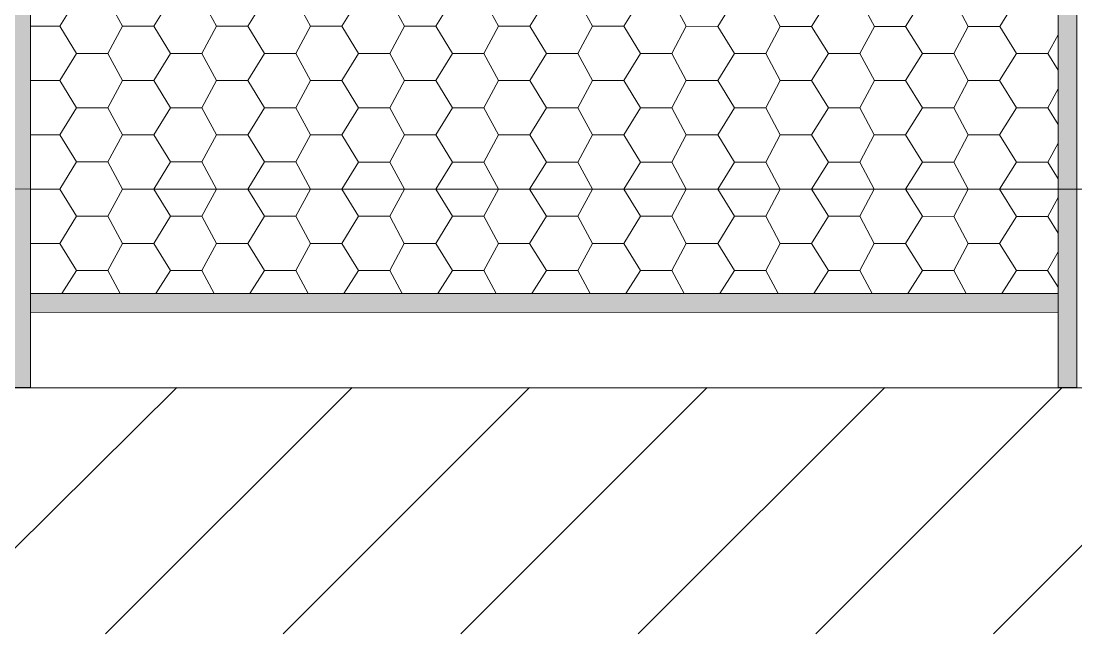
# Model space of a CAD drawing. Extents: x 3377 to 3790, y 1673 to 1846.
# Drawn here: x 3535.178 to 3537.315, y 1761.897 to 1763.139 of the extents above; entities that cross this region are included whole.
import ezdxf

# ---------------------------------------------------------------- set-up
doc = ezdxf.new("R2010")
doc.units = 0
doc.header["$LTSCALE"] = 2
for name, color, linetype, true_color in [('PDF7_0', 7, 'Continuous', 0xc6c6c6), ('PDF7_04-DETALHE', 7, 'Continuous', 0xc6c6c6), ('PDF7_13-CORTE', 7, 'Continuous', 0xe3e3e3)]:
    doc.layers.add(name, color=color, linetype=linetype, true_color=true_color)
doc.layers.add('PDF7_07-HACHURIADO', color=7, linetype='Continuous')

msp = doc.modelspace()

# ---------------------------------------------------------------- linework, layer by layer
at = {"layer": 'PDF7_0', "color": 7, "lineweight": 0}
for points in [[(3535.1588, 1764.4949), (3535.1968, 1764.4949), (3535.1967, 1762.3961), (3535.1586, 1762.3961)], [(3535.1967, 1762.3961), (3535.1968, 1764.4949)], [(3537.2787, 1764.4948), (3537.3168, 1764.4948), (3537.3167, 1762.3959), (3537.2786, 1762.396)], [(3537.2786, 1762.5864), (3537.2786, 1762.5483), (3535.1967, 1762.5484), (3535.1967, 1762.5865)]]:
    msp.add_lwpolyline(points, close=True, dxfattribs=at)
msp.add_lwpolyline([(3537.2787, 1764.4948), (3537.2786, 1762.396)], dxfattribs=at)
at = {"layer": 'PDF7_0', "lineweight": 0}
for points in [[(3535.256, 1763.1281), (3535.2898, 1763.1831)], [(3535.3533, 1763.1831), (3535.3829, 1763.1281), (3535.4464, 1763.1281), (3535.4803, 1763.1831)], [(3535.5437, 1763.1831), (3535.5733, 1763.1281), (3535.6368, 1763.1281), (3535.6707, 1763.1831)], [(3535.7341, 1763.1831), (3535.7638, 1763.1281), (3535.8272, 1763.1281), (3535.8611, 1763.1831)], [(3535.9246, 1763.1831), (3535.9542, 1763.1281), (3536.0177, 1763.1281), (3536.0515, 1763.1831)], [(3536.115, 1763.1831), (3536.1446, 1763.1281), (3536.2081, 1763.1281), (3536.2419, 1763.1831)], [(3536.3054, 1763.1831), (3536.335, 1763.1281), (3536.3985, 1763.1281), (3536.4323, 1763.1831)], [(3536.4958, 1763.1831), (3536.5254, 1763.1281), (3536.5889, 1763.128), (3536.6228, 1763.1831)], [(3536.6862, 1763.183), (3536.7158, 1763.128), (3536.7793, 1763.128), (3536.8132, 1763.183)], [(3536.8766, 1763.183), (3536.9063, 1763.128), (3536.9697, 1763.128), (3537.0036, 1763.183)], [(3537.0671, 1763.183), (3537.0967, 1763.128), (3537.1602, 1763.128), (3537.194, 1763.183)], [(3535.1967, 1763.1281), (3535.256, 1763.1281), (3535.2898, 1763.0731), (3535.3533, 1763.0731), (3535.3829, 1763.1281)], [(3535.4464, 1763.1281), (3535.4802, 1763.0731), (3535.5437, 1763.0731), (3535.5733, 1763.1281)], [(3535.6368, 1763.1281), (3535.6707, 1763.0731), (3535.7341, 1763.0731), (3535.7638, 1763.1281)], [(3535.8272, 1763.1281), (3535.8611, 1763.0731), (3535.9246, 1763.0731), (3535.9542, 1763.1281)], [(3536.0177, 1763.1281), (3536.0515, 1763.0731), (3536.115, 1763.0731), (3536.1446, 1763.1281)], [(3536.2081, 1763.1281), (3536.2419, 1763.0731), (3536.3054, 1763.0731), (3536.335, 1763.1281)], [(3536.3985, 1763.1281), (3536.4323, 1763.073), (3536.4958, 1763.073), (3536.5254, 1763.1281)], [(3536.5889, 1763.128), (3536.6228, 1763.073), (3536.6862, 1763.073), (3536.7158, 1763.128)], [(3536.7793, 1763.128), (3536.8132, 1763.073), (3536.8766, 1763.073), (3536.9063, 1763.128)], [(3536.9697, 1763.128), (3537.0036, 1763.073), (3537.0671, 1763.073), (3537.0967, 1763.128)], [(3537.1602, 1763.128), (3537.194, 1763.073), (3537.2575, 1763.073), (3537.2786, 1763.0391)], [(3537.2575, 1763.073), (3537.2786, 1763.1111)], [(3535.256, 1763.0181), (3535.2898, 1763.0731)], [(3535.3533, 1763.0731), (3535.3829, 1763.0181), (3535.4464, 1763.0181), (3535.4802, 1763.0731)], [(3535.5437, 1763.0731), (3535.5733, 1763.0181), (3535.6368, 1763.0181), (3535.6707, 1763.0731)], [(3535.7341, 1763.0731), (3535.7638, 1763.0181), (3535.8272, 1763.0181), (3535.8611, 1763.0731)], [(3535.9246, 1763.0731), (3535.9542, 1763.0181), (3536.0176, 1763.0181), (3536.0515, 1763.0731)], [(3536.115, 1763.0731), (3536.1446, 1763.0181), (3536.2081, 1763.0181), (3536.2419, 1763.0731)], [(3536.3054, 1763.0731), (3536.335, 1763.018), (3536.3985, 1763.018), (3536.4323, 1763.073)], [(3536.4958, 1763.073), (3536.5254, 1763.018), (3536.5889, 1763.018), (3536.6228, 1763.073)], [(3536.6862, 1763.073), (3536.7158, 1763.018), (3536.7793, 1763.018), (3536.8132, 1763.073)], [(3536.8766, 1763.073), (3536.9063, 1763.018), (3536.9697, 1763.018), (3537.0036, 1763.073)], [(3537.0671, 1763.073), (3537.0967, 1763.018), (3537.1601, 1763.018), (3537.194, 1763.073)], [(3535.1967, 1763.0181), (3535.256, 1763.0181), (3535.2898, 1762.9631), (3535.3533, 1762.9631), (3535.3829, 1763.0181)], [(3535.4464, 1763.0181), (3535.4802, 1762.9631), (3535.5437, 1762.9631), (3535.5733, 1763.0181)], [(3535.6368, 1763.0181), (3535.6707, 1762.9631), (3535.7341, 1762.9631), (3535.7638, 1763.0181)], [(3535.8272, 1763.0181), (3535.8611, 1762.9631), (3535.9245, 1762.9631), (3535.9542, 1763.0181)], [(3536.0176, 1763.0181), (3536.0515, 1762.9631), (3536.115, 1762.963), (3536.1446, 1763.0181)], [(3536.2081, 1763.0181), (3536.2419, 1762.963), (3536.3054, 1762.963), (3536.335, 1763.018)], [(3536.3985, 1763.018), (3536.4323, 1762.963), (3536.4958, 1762.963), (3536.5254, 1763.018)], [(3536.5889, 1763.018), (3536.6227, 1762.963), (3536.6862, 1762.963), (3536.7158, 1763.018)], [(3536.7793, 1763.018), (3536.8132, 1762.963), (3536.8766, 1762.963), (3536.9063, 1763.018)], [(3536.9697, 1763.018), (3537.0036, 1762.963), (3537.067, 1762.963), (3537.0967, 1763.018)], [(3537.1601, 1763.018), (3537.194, 1762.963), (3537.2575, 1762.963), (3537.2786, 1762.9291)], [(3537.2575, 1762.963), (3537.2786, 1763.0011)], [(3535.256, 1762.9081), (3535.2898, 1762.9631)], [(3535.3533, 1762.9631), (3535.3829, 1762.9081), (3535.4464, 1762.9081), (3535.4802, 1762.9631)], [(3535.5437, 1762.9631), (3535.5733, 1762.9081), (3535.6368, 1762.9081), (3535.6707, 1762.9631)], [(3535.7341, 1762.9631), (3535.7637, 1762.9081), (3535.8272, 1762.9081), (3535.8611, 1762.9631)], [(3535.9245, 1762.9631), (3535.9542, 1762.9081), (3536.0176, 1762.908), (3536.0515, 1762.9631)], [(3536.115, 1762.963), (3536.1446, 1762.908), (3536.2081, 1762.908), (3536.2419, 1762.963)], [(3536.3054, 1762.963), (3536.335, 1762.908), (3536.3985, 1762.908), (3536.4323, 1762.963)], [(3536.4958, 1762.963), (3536.5254, 1762.908), (3536.5889, 1762.908), (3536.6227, 1762.963)], [(3536.6862, 1762.963), (3536.7158, 1762.908), (3536.7793, 1762.908), (3536.8132, 1762.963)], [(3536.8766, 1762.963), (3536.9062, 1762.908), (3536.9697, 1762.908), (3537.0036, 1762.963)], [(3537.067, 1762.963), (3537.0967, 1762.908), (3537.1601, 1762.908), (3537.194, 1762.963)], [(3535.1967, 1762.9081), (3535.256, 1762.9081), (3535.2898, 1762.8531), (3535.3533, 1762.8531), (3535.3829, 1762.9081)], [(3535.4464, 1762.9081), (3535.4802, 1762.8531), (3535.5437, 1762.8531), (3535.5733, 1762.9081)], [(3535.6368, 1762.9081), (3535.6707, 1762.8531), (3535.7341, 1762.8531), (3535.7637, 1762.9081)], [(3535.8272, 1762.9081), (3535.8611, 1762.853), (3535.9245, 1762.853), (3535.9542, 1762.9081)], [(3536.0176, 1762.908), (3536.0515, 1762.853), (3536.115, 1762.853), (3536.1446, 1762.908)], [(3536.2081, 1762.908), (3536.2419, 1762.853), (3536.3054, 1762.853), (3536.335, 1762.908)], [(3536.3985, 1762.908), (3536.4323, 1762.853), (3536.4958, 1762.853), (3536.5254, 1762.908)], [(3536.5889, 1762.908), (3536.6227, 1762.853), (3536.6862, 1762.853), (3536.7158, 1762.908)], [(3536.7793, 1762.908), (3536.8132, 1762.853), (3536.8766, 1762.853), (3536.9062, 1762.908)], [(3536.9697, 1762.908), (3537.0036, 1762.853), (3537.067, 1762.853), (3537.0967, 1762.908)], [(3537.1601, 1762.908), (3537.194, 1762.853), (3537.2575, 1762.853), (3537.2786, 1762.8191)], [(3537.2575, 1762.853), (3537.2786, 1762.891)], [(3535.256, 1762.7981), (3535.2898, 1762.8531)], [(3535.3533, 1762.8531), (3535.3829, 1762.7981), (3535.4464, 1762.7981), (3535.4802, 1762.8531)], [(3535.5437, 1762.8531), (3535.5733, 1762.7981), (3535.6368, 1762.7981), (3535.6707, 1762.8531)], [(3535.7341, 1762.8531), (3535.7637, 1762.798), (3535.8272, 1762.798), (3535.8611, 1762.853)], [(3535.9245, 1762.853), (3535.9542, 1762.798), (3536.0176, 1762.798), (3536.0515, 1762.853)], [(3536.115, 1762.853), (3536.1446, 1762.798), (3536.208, 1762.798), (3536.2419, 1762.853)], [(3536.3054, 1762.853), (3536.335, 1762.798), (3536.3985, 1762.798), (3536.4323, 1762.853)], [(3536.4958, 1762.853), (3536.5254, 1762.798), (3536.5889, 1762.798), (3536.6227, 1762.853)], [(3536.6862, 1762.853), (3536.7158, 1762.798), (3536.7793, 1762.798), (3536.8132, 1762.853)], [(3536.8766, 1762.853), (3536.9062, 1762.798), (3536.9697, 1762.798), (3537.0036, 1762.853)], [(3537.067, 1762.853), (3537.0967, 1762.798), (3537.1601, 1762.798), (3537.194, 1762.853)], [(3535.1967, 1762.7981), (3535.256, 1762.7981), (3535.2898, 1762.7431), (3535.3533, 1762.7431), (3535.3829, 1762.7981)], [(3535.4464, 1762.7981), (3535.4802, 1762.7431), (3535.5437, 1762.7431), (3535.5733, 1762.7981)], [(3535.6368, 1762.7981), (3535.6706, 1762.743), (3535.7341, 1762.743), (3535.7637, 1762.798)], [(3535.8272, 1762.798), (3535.8611, 1762.743), (3535.9245, 1762.743), (3535.9542, 1762.798)], [(3536.0176, 1762.798), (3536.0515, 1762.743), (3536.1149, 1762.743), (3536.1446, 1762.798)], [(3536.208, 1762.798), (3536.2419, 1762.743), (3536.3054, 1762.743), (3536.335, 1762.798)], [(3536.3985, 1762.798), (3536.4323, 1762.743), (3536.4958, 1762.743), (3536.5254, 1762.798)], [(3536.5889, 1762.798), (3536.6227, 1762.743), (3536.6862, 1762.743), (3536.7158, 1762.798)], [(3536.7793, 1762.798), (3536.8131, 1762.743), (3536.8766, 1762.743), (3536.9062, 1762.798)], [(3536.9697, 1762.798), (3537.0036, 1762.743), (3537.067, 1762.7429), (3537.0967, 1762.798)], [(3537.1601, 1762.798), (3537.194, 1762.7429), (3537.2575, 1762.7429), (3537.2786, 1762.7091)], [(3537.2575, 1762.7429), (3537.2786, 1762.781)], [(3535.256, 1762.6881), (3535.2898, 1762.7431)], [(3535.3533, 1762.7431), (3535.3829, 1762.6881), (3535.4464, 1762.688), (3535.4802, 1762.7431)], [(3535.5437, 1762.7431), (3535.5733, 1762.688), (3535.6368, 1762.688), (3535.6706, 1762.743)], [(3535.7341, 1762.743), (3535.7637, 1762.688), (3535.8272, 1762.688), (3535.8611, 1762.743)], [(3535.9245, 1762.743), (3535.9541, 1762.688), (3536.0176, 1762.688), (3536.0515, 1762.743)], [(3536.1149, 1762.743), (3536.1446, 1762.688), (3536.208, 1762.688), (3536.2419, 1762.743)], [(3536.3054, 1762.743), (3536.335, 1762.688), (3536.3985, 1762.688), (3536.4323, 1762.743)], [(3536.4958, 1762.743), (3536.5254, 1762.688), (3536.5889, 1762.688), (3536.6227, 1762.743)], [(3536.6862, 1762.743), (3536.7158, 1762.688), (3536.7793, 1762.688), (3536.8131, 1762.743)], [(3536.8766, 1762.743), (3536.9062, 1762.6879), (3536.9697, 1762.6879), (3537.0036, 1762.743)], [(3537.067, 1762.7429), (3537.0967, 1762.6879), (3537.1601, 1762.6879), (3537.194, 1762.7429)], [(3535.1967, 1762.6881), (3535.256, 1762.6881), (3535.2898, 1762.633), (3535.3533, 1762.633), (3535.3787, 1762.5865)], [(3535.3533, 1762.633), (3535.3829, 1762.6881)], [(3535.4464, 1762.688), (3535.4802, 1762.633), (3535.5437, 1762.633), (3535.5691, 1762.5865)], [(3535.5437, 1762.633), (3535.5733, 1762.688)], [(3535.6368, 1762.688), (3535.6706, 1762.633), (3535.7341, 1762.633), (3535.7595, 1762.5865)], [(3535.7341, 1762.633), (3535.7637, 1762.688)], [(3535.8272, 1762.688), (3535.8611, 1762.633), (3535.9245, 1762.633), (3535.9499, 1762.5865)], [(3535.9245, 1762.633), (3535.9541, 1762.688)], [(3536.0176, 1762.688), (3536.0515, 1762.633), (3536.1149, 1762.633), (3536.1403, 1762.5864)], [(3536.1149, 1762.633), (3536.1446, 1762.688)], [(3536.208, 1762.688), (3536.2419, 1762.633), (3536.3054, 1762.633), (3536.3307, 1762.5864)], [(3536.3054, 1762.633), (3536.335, 1762.688)], [(3536.3985, 1762.688), (3536.4323, 1762.633), (3536.4958, 1762.633), (3536.5212, 1762.5864)], [(3536.4958, 1762.633), (3536.5254, 1762.688)], [(3536.5889, 1762.688), (3536.6227, 1762.633), (3536.6862, 1762.633), (3536.7116, 1762.5864)], [(3536.6862, 1762.633), (3536.7158, 1762.688)], [(3536.7793, 1762.688), (3536.8131, 1762.6329), (3536.8766, 1762.6329), (3536.902, 1762.5864)], [(3536.8766, 1762.6329), (3536.9062, 1762.6879)], [(3536.9697, 1762.6879), (3537.0036, 1762.6329), (3537.067, 1762.6329), (3537.0924, 1762.5864)], [(3537.067, 1762.6329), (3537.0967, 1762.6879)], [(3537.1601, 1762.6879), (3537.194, 1762.6329), (3537.2574, 1762.6329), (3537.2786, 1762.5991)], [(3537.2574, 1762.6329), (3537.2786, 1762.671)], [(3535.2602, 1762.5865), (3535.2898, 1762.633)], [(3535.4506, 1762.5865), (3535.4802, 1762.633)], [(3535.641, 1762.5865), (3535.6706, 1762.633)], [(3535.8314, 1762.5865), (3535.8611, 1762.633)], [(3536.0218, 1762.5865), (3536.0515, 1762.633)], [(3536.2123, 1762.5864), (3536.2419, 1762.633)], [(3536.4027, 1762.5864), (3536.4323, 1762.633)], [(3536.5931, 1762.5864), (3536.6227, 1762.633)], [(3536.7835, 1762.5864), (3536.8131, 1762.6329)], [(3536.9739, 1762.5864), (3537.0036, 1762.6329)], [(3537.1643, 1762.5864), (3537.194, 1762.6329)]]:
    msp.add_lwpolyline(points, dxfattribs=at)
at = {"layer": 'PDF7_0', "color": 9, "true_color": 0xc1c1c1, "transparency": 33554559}
for points in [[(3535.1588, 1764.4949), (3535.1967, 1762.3961), (3535.1586, 1762.3961)], [(3535.1968, 1764.4949), (3535.1588, 1764.4949), (3535.1967, 1762.3961)], [(3537.2787, 1764.4948), (3537.3167, 1762.3959), (3537.2786, 1762.396)], [(3537.3168, 1764.4948), (3537.2787, 1764.4948), (3537.3167, 1762.3959)], [(3537.2786, 1762.5864), (3535.1967, 1762.5865), (3537.2786, 1762.5483)], [(3535.1967, 1762.5865), (3537.2786, 1762.5483), (3535.1967, 1762.5484)]]:
    msp.add_solid(points, dxfattribs=at)
at = {"layer": 'PDF7_04-DETALHE', "lineweight": 0}
for points in [[(3530.229, 1762.7984), (3535.2052, 1762.7981)], [(3535.4041, 1762.7981), (3539.2759, 1762.7978)]]:
    msp.add_lwpolyline(points, dxfattribs=at)
at = {"layer": 'PDF7_07-HACHURIADO', "lineweight": 0}
for points in [[(3534.9893, 1761.8968), (3535.4929, 1762.3961)], [(3535.349, 1761.8968), (3535.8483, 1762.396)], [(3535.7087, 1761.8967), (3536.208, 1762.396)], [(3536.0683, 1761.8967), (3536.5677, 1762.396)], [(3536.428, 1761.8967), (3536.9274, 1762.396)], [(3536.7877, 1761.8967), (3537.287, 1762.396)], [(3537.1474, 1761.8966), (3537.6467, 1762.3959)]]:
    msp.add_lwpolyline(points, dxfattribs=at)
at = {"layer": 'PDF7_13-CORTE', "color": 7, "lineweight": 0}
msp.add_lwpolyline([(3513.9844, 1764.8983), (3513.9842, 1762.3975), (3544.8685, 1762.3948)], dxfattribs=at)

doc.saveas('drawing.dxf')
